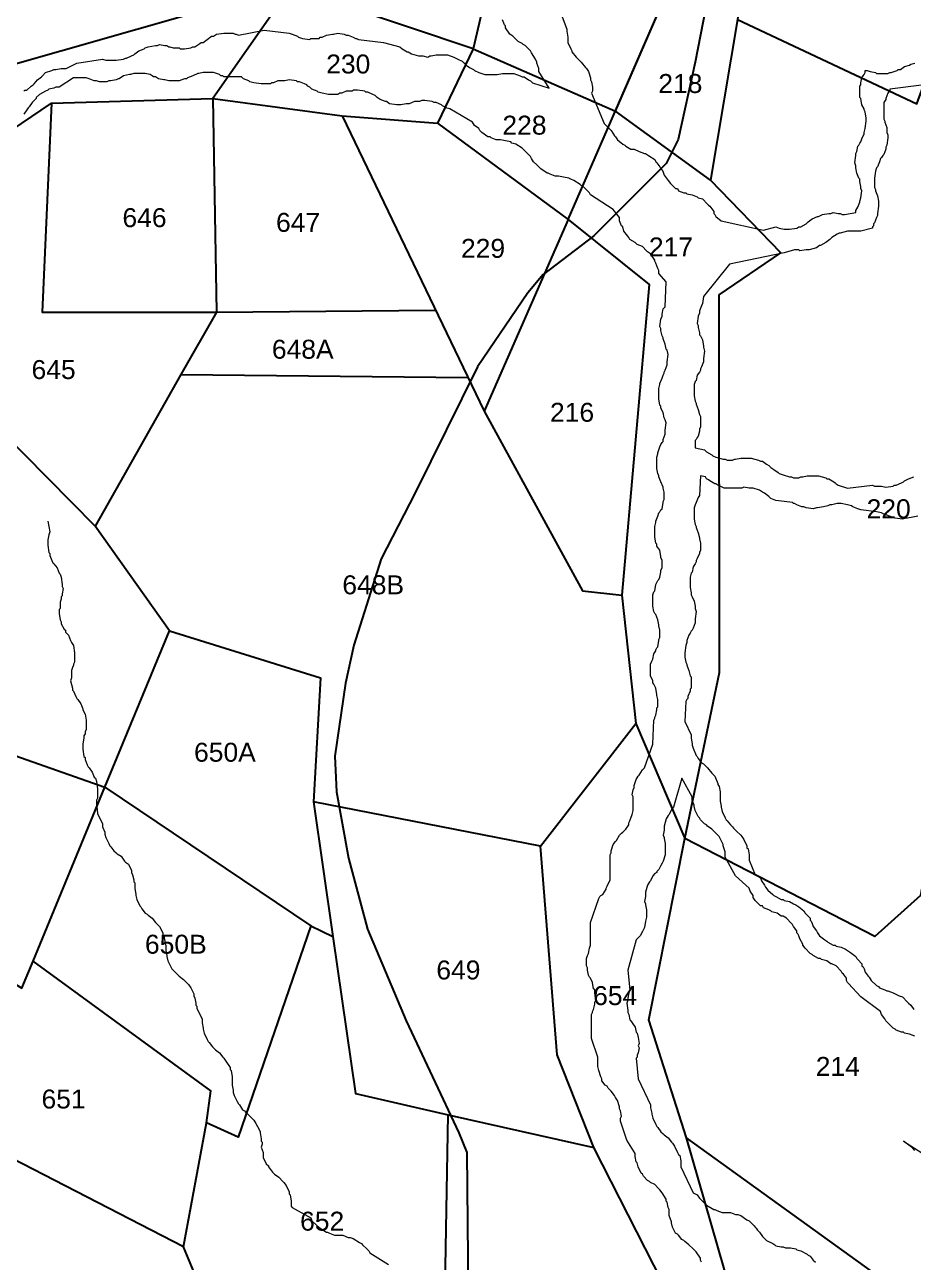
# Model space of a CAD drawing. Header units: inches. Extents: x -72 to 3350, y -615 to 1801.
# Drawn here: x 856.9 to 1019, y 553.7 to 779.5 of the extents above; entities that cross this region are included whole.
import ezdxf
from ezdxf.enums import TextEntityAlignment as Align

# ---------------------------------------------------------------- set-up
doc = ezdxf.new("R2010")
doc.units = ezdxf.units.IN
doc.header["$LTSCALE"] = 15
doc.header["$MEASUREMENT"] = 0
for name, color, linetype in [('PLOT', 255, 'Continuous'), ('PLOT NO', 7, 'Continuous'), ('ROAD', 50, 'Continuous'), ('STREAM', 130, 'Continuous')]:
    doc.layers.add(name, color=color, linetype=linetype)
doc.styles.get("Standard").update_dxf_attribs({"font": 'arial.ttf'})

msp = doc.modelspace()

# ---------------------------------------------------------------- linework, layer by layer
at = {"layer": 'PLOT', "color": 0}
for points in [[(976.48, 1018.28), (960.51, 921.27), (954.3, 841.83), (938.74, 775.13), (902.93, 787.17), (903.46, 783.54), (891.18, 766.06)], [(903.46, 783.54), (891.6, 782.69), (849.06, 770.58), (843.62, 767.12), (832.36, 769.72), (817.98, 781.66), (807.64, 797.29), (800.47, 801.71), (787.05, 814.64), (779.71, 827.35), (779.15, 860.08), (781.96, 860.97), (781.52, 897.21)], [(845.24, 754.05), (861.72, 765.2), (891.18, 766.06), (914.78, 762.88), (932.23, 761.56), (956.05, 743.94), (993.83, 830.78), (1040.07, 820.87), (1082.4, 810.36), (1142.01, 795.45), (1246.78, 768.11), (1285.12, 758.61), (1324.3, 749.06), (1369.12, 737.88), (1373.94, 746.43), (1432.48, 725.72)], [(964.68, 763.72), (993.83, 830.78), (986.99, 780.47), (982.03, 751.16)], [(986.99, 780.47), (1019.7, 765.07), (1040.07, 820.87)], [(938.74, 775.13), (932.23, 761.56)], [(938.74, 775.13), (964.68, 763.72)], [(891.18, 766.06), (891.84, 727.03), (885.33, 715.7), (869.73, 687.99)], [(861.72, 765.2), (860.05, 727.03), (891.84, 727.03), (931.76, 727.44)], [(1418.08, 528.69), (1399.36, 528.56), (1371.28, 530.64), (1330.27, 541.65), (1272.75, 552.75), (1227.58, 544.21), (1213.92, 535.8), (1205.67, 533.99), (1120.21, 520.26), (1071.43, 511.25), (1073.92, 517.51), (1043.82, 550.01), (989.09, 536.65), (977.63, 576.41), (970.8, 597.9), (977.38, 631.03), (983.71, 661.32), (983.62, 730.22), (994.89, 737.87), (982.03, 751.16), (964.68, 763.72)], [(914.78, 762.88), (940.74, 708.99), (958.66, 676.22), (965.83, 675.4)], [(1048.1, 755.7), (1036.36, 712.34), (1072.79, 710), (1063.58, 672.46), (1031.5, 677.86), (1026, 650.03), (1020.35, 620.58), (1012.05, 613.15), (977.38, 631.03)], [(956.05, 743.94), (940.74, 708.99)], [(956.05, 743.94), (970.84, 732.1), (965.83, 675.4), (968.39, 652.01)], [(786.82, 687.46), (797.06, 666.53), (814.06, 632.19), (838.7, 614.51), (856.3, 603.7), (858.4, 608.63), (871.46, 640.35), (883.26, 668.92), (869.73, 687.99), (839.5, 718.59)], [(885.33, 715.7), (937.76, 715.12)], [(883.26, 668.92), (910.82, 660.3), (909.57, 637.69), (913.08, 613.13), (917.25, 584.45), (934.15, 580.58), (960.76, 574.64)], [(797.06, 666.53), (871.46, 640.35)], [(989.09, 536.65), (973.3, 550.05), (960.76, 574.64), (954.03, 591.55), (951.01, 629.64), (968.39, 652.01), (977.38, 631.03)], [(871.46, 640.35), (909.06, 615.07), (913.08, 613.13)], [(951.01, 629.64), (909.57, 637.69)], [(909.06, 615.07), (895.81, 576.49), (890.01, 579.12), (890.85, 584.99), (858.4, 608.63)], [(885.85, 556.49), (850.5, 574.66), (831.79, 583.79)], [(973.3, 550.05), (954.42, 523.49), (933.42, 539), (934.15, 580.58)], [(887.66, 552.13), (885.85, 556.49), (890.01, 579.12)], [(1047.82, 513.8), (1035.31, 526.34), (1032.69, 525.19), (1021.68, 544.61), (977.63, 576.41)]]:
    msp.add_lwpolyline(points, dxfattribs=at)
at = {"layer": 'ROAD'}
msp.add_lwpolyline([(983.65, 795.19), (979.22, 772.69), (976.14, 758.55), (973.96, 754.19), (960.77, 741.01), (951.47, 733.95), (948.72, 730.56), (939.51, 717.08), (928.1, 694.1), (921.95, 682.02), (916.94, 666.27), (915.41, 659.33), (913.47, 646.04), (913.79, 639.5), (915.97, 627.43), (919.45, 614.49), (926.49, 597.76), (936.11, 577.33), (937.56, 573.71), (937.84, 541.63)], dxfattribs=at)
at = {"layer": 'STREAM', "color": 4, "lineweight": 0}
for points in [[(953.71, 784.39), (955.79, 778.72), (955.79, 778.34), (955.98, 777.21), (955.98, 777.02), (955.98, 776.26), (956.55, 775.13), (956.74, 774.75), (956.74, 774.56), (957.5, 773.61), (957.69, 773.42), (957.87, 773.23), (958.44, 772.67), (959.2, 771.72), (959.39, 771.53), (959.77, 770.97), (960.14, 769.83), (960.14, 769.45), (960.33, 769.07), (960.52, 768.13), (960.52, 767.75), (960.52, 767.37), (960.33, 766.99), (962.6, 761.51), (963.55, 760.56), (963.93, 760.19), (964.49, 759.24), (964.68, 759.05), (965.06, 758.48), (966.01, 757.73), (966.38, 757.54), (966.57, 757.35), (967.52, 756.78), (967.9, 756.78), (968.09, 756.78), (969.03, 756.4), (969.98, 756.03), (970.17, 756.03), (970.73, 755.65), (971.87, 754.89), (972.06, 754.51), (972.25, 754.32), (972.81, 753.57), (973, 753.19), (973.19, 753), (973.38, 752.62), (973.57, 752.05), (974.14, 751.3), (974.33, 751.11), (974.71, 750.54), (975.65, 749.6), (976.03, 749.6), (976.22, 749.22), (977.16, 748.84), (977.54, 748.84), (977.73, 748.65), (978.68, 748.46), (979.62, 748.08), (979.81, 747.89), (980.57, 747.71), (981.51, 746.76), (981.7, 746.57), (981.89, 746.38), (982.65, 745.44), (982.65, 745.06), (982.84, 744.87), (983.03, 744.49), (983.97, 743.73), (991.72, 742.03), (993.99, 742.6), (994.56, 742.41), (995.51, 742.22), (995.89, 742.22), (996.45, 742.22), (997.78, 742.41), (998.15, 742.6), (998.53, 742.6), (999.48, 743.17), (999.67, 743.36), (999.86, 743.54), (1000.61, 744.11), (1001.56, 744.49), (1001.75, 744.49), (1002.5, 744.87), (1003.64, 745.06), (1004.02, 745.06), (1004.4, 745.25), (1005.34, 745.06), (1005.72, 745.06), (1006.1, 744.87), (1006.48, 744.87), (1008.56, 745.25), (1008.56, 745.62), (1008.93, 746.19), (1009.31, 747.14), (1009.31, 747.33), (1009.5, 747.89), (1009.69, 749.22), (1009.5, 749.6), (1009.5, 749.97), (1009.31, 750.92), (1009.31, 751.3), (1009.12, 751.49), (1008.74, 752.43), (1008.56, 753.38), (1008.56, 753.76), (1008.37, 754.32), (1008.56, 755.65), (1008.56, 756.03), (1008.74, 756.4), (1008.93, 757.35), (1009.12, 757.54), (1009.31, 757.92), (1009.5, 758.11), (1009.69, 758.67), (1010.07, 759.62), (1010.07, 759.81), (1010.26, 760.56), (1010.45, 761.89), (1010.45, 762.27), (1010.45, 762.46), (1010.26, 763.59), (1010.07, 763.97), (1010.07, 764.16), (1009.69, 764.91), (1009.5, 766.05), (1009.31, 766.24), (1009.31, 766.99), (1009.31, 768.32), (1009.5, 768.51), (1009.5, 768.89), (1009.69, 769.83), (1009.88, 770.21), (1010.07, 770.4), (1010.26, 770.78), (1010.26, 771.15), (1010.64, 771.15), (1011.2, 770.97), (1012.15, 770.78), (1012.34, 770.59), (1013.09, 770.59), (1014.42, 770.59), (1014.8, 770.78), (1014.99, 770.78), (1016.12, 771.15), (1016.31, 771.34), (1016.69, 771.34), (1017.44, 771.91), (1018.39, 772.1), (1018.58, 772.29), (1019.33, 772.48)], [(856.7, 767.37), (856.89, 767.56), (857.27, 767.56), (858.03, 768.32), (858.4, 768.51), (858.59, 768.7), (859.16, 769.45), (859.92, 770.02), (860.11, 770.21), (860.67, 770.78), (861.81, 771.15), (862.19, 771.34), (862.56, 771.34), (863.51, 771.53), (863.89, 771.53), (864.08, 771.53), (864.45, 771.53), (866.35, 772.48), (871.07, 773.23), (871.64, 773.05), (872.59, 773.05), (872.78, 773.05), (873.53, 773.05), (874.86, 773.23), (875.23, 773.42), (875.42, 773.42), (876.37, 773.8), (876.75, 773.99), (876.94, 774.18), (877.69, 774.75), (878.64, 775.13), (878.83, 775.31), (879.39, 775.5), (880.72, 775.69), (881.1, 775.69), (881.47, 775.88), (882.42, 775.69), (882.8, 775.69), (883.18, 775.5), (883.37, 775.5), (883.93, 775.31), (885.07, 775.31), (885.26, 775.13), (886.01, 775.13), (887.15, 775.31), (887.53, 775.5), (887.9, 775.5), (888.85, 776.07), (889.04, 776.26), (889.42, 776.26), (890.17, 776.83), (890.93, 777.4), (891.31, 777.4), (891.88, 777.77), (893.2, 777.96), (893.58, 777.96), (893.77, 777.96), (894.9, 777.96), (895.28, 777.77), (895.47, 777.77), (895.85, 777.58), (900.57, 778.53), (905.11, 777.96), (905.68, 777.77), (906.63, 777.4), (906.82, 777.21), (907.57, 777.02), (908.9, 776.83), (909.08, 777.02), (909.46, 777.02), (910.6, 777.02), (910.79, 777.21), (911.16, 777.21), (911.92, 777.58), (913.06, 777.77), (913.24, 777.77), (914, 777.96), (915.14, 777.77), (915.51, 777.58), (915.89, 777.58), (916.84, 777.21), (917.22, 777.02), (917.41, 777.02), (917.78, 776.83), (922.32, 776.26), (925.35, 775.5), (925.73, 775.13), (926.67, 774.56), (926.86, 774.56), (927.43, 774.18), (928.75, 773.8), (929.13, 773.8), (929.51, 773.8), (930.45, 773.61), (930.83, 773.8), (931.02, 773.8), (931.97, 773.99), (933.1, 773.99), (933.29, 773.99), (934.05, 773.99), (935.18, 773.61), (935.56, 773.42), (935.94, 773.23), (936.69, 772.86), (937.07, 772.48), (937.26, 772.48), (937.45, 772.1), (938.02, 771.72), (938.77, 771.34), (938.96, 771.15), (939.72, 770.78), (940.85, 770.4), (941.23, 770.4), (941.61, 770.4), (942.56, 770.4), (942.93, 770.4), (943.12, 770.4), (944.07, 770.59), (945.2, 770.59), (945.39, 770.59), (946.15, 770.59), (947.28, 770.21), (947.66, 770.02), (948.04, 770.02), (948.8, 769.45), (949.18, 769.26), (949.36, 769.07), (949.55, 768.89), (952.58, 767.94), (950.69, 770.97), (950.69, 771.53), (950.31, 772.48), (950.31, 772.67), (950.12, 773.23), (949.36, 774.37), (949.18, 774.75), (948.99, 774.94), (948.23, 775.69), (947.85, 775.88), (947.66, 776.07), (946.91, 776.45), (946.15, 777.21), (945.96, 777.4), (945.39, 777.77), (944.64, 778.91), (944.64, 779.29), (944.45, 779.48), (944.07, 780.42)], [(980.38, 553.68), (980.19, 554.06), (980.19, 554.44), (979.43, 555.57), (979.05, 555.95), (978.87, 556.14), (978.11, 556.89), (977.35, 557.46), (977.16, 557.65), (976.79, 557.84), (976.22, 558.6), (976.03, 558.79), (975.65, 558.97), (975.08, 560.11), (974.89, 560.87), (974.89, 561.06), (974.52, 562.19), (974.52, 562.57), (974.52, 562.95), (974.52, 563.32), (974.33, 563.7), (974.14, 564.65), (973.95, 564.84), (973.95, 565.22), (973.19, 566.35), (972.81, 566.92), (972.62, 567.11), (971.87, 567.86), (971.11, 568.24), (970.92, 568.43), (970.54, 568.62), (969.79, 569.38), (969.6, 569.75), (969.41, 569.94), (968.84, 571.08), (968.65, 571.83), (968.46, 572.02), (968.28, 572.97), (968.28, 573.54), (966.76, 575.99), (965.63, 579.4), (965.63, 579.78), (965.63, 579.97), (965.82, 580.34), (965.63, 581.29), (965.44, 581.67), (965.44, 582.05), (965.06, 583.18), (964.68, 583.75), (964.49, 584.13), (963.93, 584.88), (963.36, 585.45), (963.17, 585.83), (962.79, 586.02), (962.22, 586.77), (962.22, 587.15), (962.03, 587.53), (961.66, 588.66), (961.47, 589.42), (961.47, 589.61), (961.47, 590.75), (961.47, 591.12), (960.33, 594.53), (960.33, 598.88), (960.52, 599.25), (960.52, 599.44), (960.71, 599.82), (960.9, 600.77), (960.9, 601.15), (961.09, 601.52), (960.9, 602.85), (960.9, 603.42), (960.71, 603.6), (960.52, 604.74), (960.14, 605.5), (959.95, 605.68), (959.77, 606.06), (959.58, 607.01), (959.58, 607.39), (959.39, 607.76), (959.39, 609.09), (959.58, 609.66), (959.77, 610.03), (959.95, 610.98), (960.14, 611.55), (960.14, 615.71), (961.66, 620.06), (961.85, 620.44), (962.03, 620.62), (962.41, 620.81), (962.98, 621.76), (962.98, 621.95), (963.17, 622.33), (963.74, 623.46), (963.74, 624.22), (963.74, 624.41), (963.74, 625.54), (963.74, 626.49), (963.74, 626.68), (963.74, 627.05), (963.74, 628), (963.93, 628.38), (963.93, 628.76), (964.3, 629.89), (964.68, 630.46), (964.87, 630.65), (965.44, 631.59), (965.82, 631.97), (966.01, 632.16), (966.2, 632.35), (966.57, 632.73), (967.14, 633.48), (967.14, 633.86), (967.33, 634.24), (967.71, 635.37), (967.9, 636.13), (967.9, 636.32), (967.9, 637.45), (967.9, 638.21), (967.9, 638.59), (967.71, 638.97), (967.9, 639.91), (968.09, 640.29), (968.09, 640.67), (968.46, 641.8), (968.84, 642.37), (969.03, 642.56), (969.6, 643.51), (969.98, 643.88), (971.49, 648.23), (971.68, 652.58), (971.87, 652.96), (971.87, 653.15), (972.06, 653.53), (972.25, 654.47), (972.25, 654.85), (972.44, 655.04), (972.44, 656.37), (972.25, 657.12), (972.25, 657.31), (972.06, 658.45), (971.68, 659.2), (971.49, 659.39), (971.49, 659.77), (971.11, 660.72), (971.11, 661.09), (971.11, 661.47), (971.11, 662.8), (971.3, 663.36), (971.49, 663.74), (971.68, 664.69), (972.06, 665.25), (972.06, 665.44), (972.25, 665.82), (972.44, 666.01), (972.62, 667.14), (972.62, 667.33), (972.81, 667.71), (972.81, 669.04), (972.62, 669.79), (972.62, 669.98), (972.44, 670.93), (972.06, 671.87), (971.87, 672.06), (971.68, 672.44), (971.49, 673.39), (971.49, 673.76), (971.49, 674.14), (971.49, 675.47), (971.68, 676.03), (971.87, 676.22), (972.06, 677.36), (972.25, 677.73), (972.44, 678.11), (972.62, 678.3), (972.81, 678.68), (973, 679.63), (973, 680), (973.19, 680.38), (973.19, 681.71), (973, 682.27), (973, 682.46), (972.81, 683.6), (972.25, 684.35), (972.25, 684.73), (972.06, 684.92), (971.87, 686.06), (971.87, 686.24), (971.87, 686.62), (971.87, 687.95), (972.06, 688.7), (972.06, 688.89), (972.44, 689.84), (972.62, 690.41), (972.81, 690.59), (973, 690.97), (973.19, 691.16), (973.38, 692.3), (973.38, 692.49), (973.57, 692.86), (973.57, 694.19), (973.38, 694.94), (973.38, 695.13), (973, 696.08), (972.62, 697.02), (972.62, 697.21), (972.44, 697.59), (972.25, 698.54), (972.25, 698.92), (972.25, 699.29), (972.25, 700.62), (972.44, 701.18), (972.44, 701.37), (972.81, 702.51), (973, 702.89), (973.19, 703.26), (973.38, 703.45), (973.38, 703.83), (973.76, 704.78), (973.76, 705.16), (973.76, 705.53), (973.95, 706.86), (973.76, 707.42), (973.57, 707.8), (973.38, 708.75), (973, 709.51), (973, 709.88), (972.81, 710.07), (972.62, 711.21), (972.62, 711.4), (972.62, 711.77), (972.62, 713.1), (972.81, 713.85), (972.81, 714.04), (973.19, 714.99), (973.38, 715.56), (973.57, 715.93), (973.57, 716.12), (973.76, 716.5), (974.14, 717.45), (974.14, 717.83), (974.14, 718.02), (974.33, 719.34), (974.14, 720.1), (973.95, 720.28), (973.76, 721.23), (973.38, 722.18), (973.38, 722.36), (973.19, 722.74), (973, 723.69), (973, 724.07), (972.81, 724.44), (973, 725.77), (973.19, 726.34), (973.19, 726.71), (973.38, 727.66), (973.76, 728.04), (973.95, 732.58), (972.62, 734.09), (972.62, 734.47), (972.62, 734.66), (972.44, 735.03), (972.06, 735.98), (971.87, 736.36), (971.87, 736.55), (971.11, 737.68), (970.54, 738.06), (970.36, 738.25), (969.6, 739.01), (968.65, 739.38), (968.46, 739.57), (968.28, 739.76), (967.33, 740.33), (967.14, 740.71), (966.95, 740.9), (966.2, 741.84), (966.01, 742.6), (965.82, 742.79), (965.44, 743.73), (965.44, 744.3), (964.3, 745.81), (960.14, 748.46), (959.95, 748.84), (959.77, 749.03), (959.58, 749.22), (958.82, 749.97), (958.44, 750.16), (958.25, 750.35), (957.12, 751.11), (956.55, 751.3), (956.17, 751.49), (955.23, 751.68), (954.28, 751.87), (954.09, 751.87), (953.71, 751.87), (952.77, 752.24), (952.39, 752.43), (952.2, 752.43), (951.07, 753.19), (950.5, 753.76), (950.31, 753.95), (949.74, 754.51), (949.36, 755.08), (949.18, 755.46), (948.99, 755.65), (948.8, 755.84), (948.04, 756.59), (947.85, 756.78), (947.66, 756.97), (946.53, 757.73), (945.77, 757.92), (945.58, 758.11), (944.64, 758.3), (943.69, 758.48), (943.31, 758.48), (942.93, 758.48), (941.99, 758.86), (941.8, 759.05), (941.42, 759.05), (940.29, 759.81), (939.91, 760.19), (939.72, 760.56), (938.96, 761.13), (938.59, 761.7), (934.43, 764.16), (933.67, 764.35), (933.48, 764.54), (933.1, 764.72), (932.91, 764.91), (931.97, 765.29), (931.59, 765.29), (931.21, 765.48), (929.89, 765.67), (929.32, 765.67), (928.94, 765.48), (928, 765.48), (927.05, 765.1), (926.86, 765.1), (926.48, 765.1), (925.54, 764.91), (925.16, 764.91), (924.78, 764.91), (923.46, 765.1), (922.89, 765.48), (922.7, 765.48), (921.75, 765.86), (921.19, 766.24), (921, 766.43), (920.81, 766.62), (920.43, 766.8), (919.49, 767.18), (919.11, 767.18), (918.92, 767.37), (917.59, 767.56), (916.84, 767.56), (916.65, 767.37), (915.51, 767.37), (914.76, 766.99), (914.38, 766.99), (914, 766.8), (913.06, 766.8), (912.68, 766.8), (912.3, 766.8), (911.16, 766.99), (910.41, 767.18), (910.22, 767.37), (909.27, 767.75), (908.9, 768.13), (908.52, 768.32), (908.33, 768.51), (907.95, 768.7), (907, 769.07), (906.63, 769.07), (906.44, 769.26), (905.11, 769.45), (904.36, 769.26), (904.17, 769.26), (903.03, 769.26), (902.28, 768.89), (901.9, 768.89), (901.71, 768.7), (900.57, 768.7), (900.2, 768.7), (900.01, 768.7), (898.68, 768.89), (897.93, 769.07), (897.74, 769.26), (896.79, 769.64), (896.41, 770.02), (895.47, 770.02), (893.2, 770.02), (893.01, 770.21), (892.63, 770.21), (892.44, 770.4), (891.31, 770.78), (891.12, 770.78), (890.74, 770.78), (889.42, 770.78), (888.66, 770.59), (888.47, 770.59), (887.53, 770.21), (886.58, 769.83), (886.39, 769.64), (886.01, 769.64), (885.07, 769.26), (884.69, 769.26), (884.5, 769.26), (883.18, 769.26), (882.42, 769.45), (882.23, 769.45), (881.29, 769.64), (880.72, 770.02), (880.34, 770.02), (880.15, 770.21), (879.77, 770.4), (878.83, 770.59), (878.45, 770.59), (878.07, 770.59), (876.75, 770.59), (876.18, 770.4), (875.99, 770.4), (874.86, 770.21), (874.1, 769.64), (873.91, 769.64), (873.53, 769.45), (872.59, 769.26), (872.21, 769.26), (871.83, 769.07), (870.51, 769.07), (869.94, 769.26), (869.56, 769.26), (868.62, 769.64), (868.05, 769.83), (865.78, 769.83), (863.13, 768.13), (862.94, 768.13), (862.56, 768.13), (862.19, 767.94), (861.24, 767.75), (861.05, 767.56), (860.67, 767.37), (859.54, 766.8), (858.97, 766.24), (858.97, 766.05), (858.21, 765.29), (857.65, 764.54), (857.46, 764.35), (857.27, 763.97), (856.7, 763.21)], [(1021.04, 768.51), (1014.8, 767.75), (1014.8, 767.56), (1014.42, 766.99), (1014.04, 766.05), (1014.04, 765.86), (1013.66, 765.29), (1013.66, 763.97), (1013.66, 763.59), (1013.66, 763.21), (1013.66, 762.27), (1013.85, 761.89), (1013.85, 761.7), (1014.23, 760.75), (1014.23, 759.81), (1014.42, 759.43), (1014.42, 758.86), (1014.23, 757.54), (1014.04, 757.16), (1014.04, 756.78), (1013.66, 755.84), (1013.47, 755.65), (1013.28, 755.27), (1013.09, 755.08), (1012.91, 754.51), (1012.53, 753.57), (1012.34, 753.38), (1012.15, 752.81), (1011.96, 751.49), (1011.96, 751.11), (1011.96, 750.73), (1011.96, 749.79), (1012.15, 749.41), (1012.15, 749.22), (1012.53, 748.27), (1012.72, 747.33), (1012.72, 746.95), (1012.72, 746.38), (1012.53, 745.06), (1012.53, 744.68), (1012.34, 744.3), (1011.96, 743.36), (1011.77, 743.17), (1011.77, 742.79), (1011.58, 742.6), (1011.58, 742.41), (1009.5, 741.84), (1008.93, 741.84), (1007.99, 741.84), (1007.8, 741.84), (1007.04, 741.84), (1005.72, 741.46), (1005.53, 741.46), (1005.15, 741.28), (1004.21, 740.71), (1004.02, 740.52), (1003.83, 740.33), (1003.07, 739.76), (1002.13, 739.2), (1001.94, 739.2), (1001.37, 738.82), (1000.05, 738.44), (999.86, 738.44), (999.48, 738.44), (998.34, 738.25), (998.15, 738.44), (997.78, 738.44), (997.4, 738.44), (995.51, 737.87), (985.48, 735.79), (980.76, 729.93), (980.57, 728.61), (980.38, 728.23), (980, 727.28), (980, 726.9), (979.81, 726.34), (979.62, 725.01), (979.81, 724.63), (979.81, 724.26), (980, 723.31), (980, 722.93), (980.19, 722.74), (980.57, 721.99), (980.76, 720.85), (980.76, 720.66), (980.95, 719.91), (980.76, 718.58), (980.76, 718.39), (980.76, 718.02), (980.38, 717.07), (980.19, 716.69), (980.19, 716.5), (980, 716.12), (979.62, 715.56), (979.43, 714.61), (979.24, 714.42), (979.05, 713.85), (979.05, 712.53), (979.05, 712.15), (979.05, 711.77), (979.24, 710.83), (979.43, 710.45), (979.43, 710.26), (979.81, 709.32), (980, 708.37), (980.19, 707.99), (980.19, 707.42), (980.19, 706.1), (980, 705.72), (980, 705.34), (979.81, 704.4), (979.62, 704.21), (979.43, 703.83), (979.24, 703.64), (979.24, 702.32), (980.95, 701.94), (981.32, 701.56), (982.27, 701), (982.46, 700.81), (983.03, 700.62), (984.35, 700.24), (984.73, 700.24), (985.11, 700.05), (986.05, 700.05), (986.43, 700.24), (986.62, 700.24), (987.56, 700.43), (988.51, 700.43), (988.89, 700.43), (989.46, 700.43), (990.78, 700.05), (991.16, 699.86), (991.54, 699.86), (992.29, 699.29), (992.67, 699.1), (992.86, 698.92), (993.05, 698.73), (993.62, 698.35), (994.37, 697.78), (994.56, 697.59), (995.32, 697.4), (996.45, 697.02), (996.83, 697.02), (997.21, 696.83), (998.15, 696.83), (998.53, 697.02), (998.91, 697.02), (999.67, 697.21), (1000.8, 697.21), (1000.99, 697.21), (1001.75, 697.21), (1003.07, 696.83), (1003.26, 696.65), (1003.64, 696.65), (1004.58, 696.08), (1004.77, 695.89), (1004.96, 695.7), (1005.34, 695.51), (1007.04, 694.94), (1011.58, 695.51), (1011.96, 695.32), (1013.09, 695.32), (1013.28, 695.32), (1014.04, 695.13), (1015.36, 695.32), (1015.55, 695.51), (1015.93, 695.51), (1016.88, 695.89), (1017.25, 696.08), (1017.44, 696.27), (1018.2, 696.65), (1019.15, 697.02)], [(1019.9, 689.84), (1018.96, 689.65), (1018.01, 689.46), (1017.82, 689.46), (1017.07, 689.27), (1015.74, 689.46), (1015.36, 689.65), (1015.17, 689.65), (1014.23, 690.03), (1013.85, 690.22), (1013.66, 690.22), (1013.28, 690.41), (1012.34, 690.59), (1009.5, 690.97), (1008.93, 691.16), (1007.99, 691.54), (1007.8, 691.73), (1007.04, 691.92), (1005.91, 692.11), (1005.53, 692.11), (1005.15, 692.11), (1004.21, 691.92), (1003.83, 691.92), (1003.45, 691.73), (1002.69, 691.54), (1001.56, 691.35), (1001.37, 691.35), (1000.8, 691.16), (999.48, 691.35), (999.1, 691.54), (998.72, 691.54), (997.78, 691.92), (997.4, 692.11), (997.21, 692.11), (997.02, 692.3), (993.99, 692.67), (993.05, 693.05), (992.67, 693.43), (991.91, 694), (991.54, 694.19), (990.97, 694.57), (989.83, 694.94), (989.46, 694.94), (989.08, 694.94), (988.13, 695.13), (987.75, 694.94), (987.56, 694.94), (986.62, 694.94), (985.48, 694.94), (985.3, 694.94), (984.54, 694.94), (983.4, 695.51), (983.03, 695.7), (982.84, 695.7), (981.89, 696.27), (981.7, 696.46), (981.32, 696.65), (981.13, 697.02), (980.19, 697.21), (980, 693.62), (979.81, 693.24), (979.43, 692.3), (979.24, 691.92), (979.05, 691.35), (979.05, 690.03), (979.05, 689.65), (979.05, 689.27), (979.24, 688.32), (979.43, 687.95), (979.43, 687.76), (979.81, 686.81), (980, 685.87), (980, 685.68), (980.19, 684.92), (980.19, 683.6), (980, 683.22), (980, 683.03), (979.62, 682.08), (979.43, 681.71), (979.43, 681.52), (979.24, 681.14), (978.87, 680.57), (978.68, 679.63), (978.49, 679.44), (978.3, 678.68), (978.3, 677.36), (978.3, 677.17), (978.3, 676.79), (978.49, 675.84), (978.49, 675.47), (978.68, 675.09), (979.05, 674.33), (979.24, 673.39), (979.24, 673.01), (979.43, 672.44), (979.24, 671.12), (979.24, 670.74), (979.24, 670.36), (978.87, 669.41), (978.68, 669.04), (978.49, 668.85), (978.3, 668.47), (978.11, 668.09), (977.73, 667.14), (977.73, 666.77), (977.54, 666.2), (977.35, 664.88), (977.35, 664.5), (977.35, 664.12), (977.54, 663.17), (977.73, 662.8), (977.73, 662.61), (978.11, 661.66), (978.3, 660.72), (978.49, 660.53), (978.49, 659.77), (978.49, 658.45), (978.3, 658.26), (978.3, 657.88), (977.92, 656.93), (977.92, 656.55), (977.73, 656.37), (977.54, 655.99), (977.35, 652.39), (978.49, 649.94), (978.49, 649.37), (978.68, 648.23), (978.68, 648.04), (978.87, 647.48), (979.43, 646.15), (979.62, 645.96), (979.81, 645.59), (980.38, 644.83), (980.76, 644.64), (980.95, 644.45), (981.51, 643.88), (982.27, 642.94), (982.46, 642.75), (982.84, 642.37), (983.4, 641.05), (983.4, 640.86), (983.59, 640.48), (983.78, 639.54), (983.78, 639.16), (983.78, 638.78), (983.78, 638.4), (983.78, 637.83), (983.97, 636.89), (983.97, 636.7), (984.16, 635.94), (984.73, 634.81), (984.92, 634.43), (985.11, 634.24), (985.67, 633.48), (986.05, 633.11), (986.24, 632.92), (986.81, 632.35), (987.56, 631.59), (987.75, 631.4), (988.13, 630.84), (988.7, 629.7), (988.7, 629.32), (988.89, 629.13), (989.08, 628), (989.08, 627.62), (989.08, 627.43), (989.08, 627.05), (990.21, 624.41), (991.16, 623.84), (991.35, 623.27), (991.91, 622.52), (992.1, 622.14), (992.48, 621.57), (993.43, 620.81), (993.62, 620.62), (993.99, 620.44), (994.94, 619.87), (995.32, 619.87), (995.51, 619.68), (996.45, 619.49), (997.21, 619.11), (997.59, 618.92), (998.15, 618.54), (999.1, 617.79), (999.29, 617.41), (999.48, 617.22), (1000.23, 616.46), (1000.23, 616.09), (1000.42, 615.9), (1000.61, 615.52), (1000.8, 614.95), (1001.37, 614.19), (1001.56, 613.82), (1001.94, 613.25), (1002.88, 612.49), (1003.26, 612.3), (1003.45, 612.11), (1004.4, 611.55), (1004.77, 611.55), (1004.96, 611.36), (1005.91, 611.17), (1006.66, 610.79), (1007.04, 610.6), (1007.61, 610.22), (1008.56, 609.47), (1008.74, 609.09), (1008.93, 608.9), (1009.69, 608.14), (1009.69, 607.76), (1009.88, 607.58), (1010.07, 607.2), (1010.26, 606.63), (1010.82, 605.87), (1011.01, 605.68), (1011.39, 605.12), (1012.34, 604.17), (1012.72, 603.98), (1012.91, 603.79), (1013.85, 603.42), (1014.23, 603.23), (1014.42, 603.23), (1015.36, 602.85), (1016.12, 602.47), (1016.5, 602.28), (1017.07, 602.09), (1018.01, 601.15), (1018.2, 600.96), (1018.58, 600.58), (1019.15, 599.82)], [(861.05, 688.89), (861.43, 687), (861.24, 686.43), (861.05, 685.49), (861.05, 685.3), (861.05, 684.54), (861.24, 683.22), (861.43, 683.03), (861.43, 682.65), (861.81, 681.71), (862, 681.33), (862.19, 681.14), (862.75, 680.38), (863.13, 679.44), (863.32, 679.25), (863.51, 678.68), (863.7, 677.36), (863.7, 676.98), (863.89, 676.6), (863.7, 675.65), (863.7, 675.28), (863.51, 675.09), (863.51, 674.71), (863.32, 674.14), (863.32, 673.01), (863.13, 672.82), (863.13, 672.06), (863.32, 670.93), (863.51, 670.55), (863.51, 670.17), (864.08, 669.23), (864.27, 669.04), (864.27, 668.66), (864.83, 668.09), (865.21, 667.14), (865.4, 666.77), (865.78, 666.2), (865.97, 664.88), (865.97, 664.5), (865.97, 664.31), (865.97, 663.17), (865.78, 662.8), (865.78, 662.61), (865.59, 662.23), (865.4, 661.66), (865.4, 660.72), (865.4, 660.34), (865.21, 659.77), (865.59, 658.45), (865.59, 658.07), (865.78, 657.88), (866.16, 656.93), (866.35, 656.55), (866.54, 656.37), (867.1, 655.61), (867.48, 654.66), (867.48, 654.47), (867.86, 653.72), (868.05, 652.58), (868.05, 652.21), (868.05, 651.83), (868.05, 650.88), (867.86, 650.5), (867.86, 650.13), (867.67, 649.75), (867.67, 649.37), (867.48, 648.23), (867.48, 648.04), (867.48, 647.29), (867.67, 645.96), (867.86, 645.78), (867.86, 645.4), (868.24, 644.45), (868.43, 644.07), (868.62, 643.88), (869.18, 643.13), (869.56, 642.18), (869.75, 641.99), (869.94, 641.43), (870.13, 640.1), (870.13, 639.72), (870.13, 639.35), (870.13, 638.4), (869.94, 638.02), (869.94, 637.83), (869.94, 637.45), (870.13, 635.56), (871.07, 633.67), (871.07, 633.11), (871.45, 632.16), (871.45, 631.78), (871.64, 631.21), (872.21, 630.08), (872.4, 629.7), (872.59, 629.51), (873.15, 628.76), (873.53, 628.38), (873.72, 628.19), (874.48, 627.81), (875.05, 626.86), (875.23, 626.68), (875.8, 626.3), (876.37, 625.16), (876.37, 624.78), (876.56, 624.41), (876.75, 623.46), (876.75, 623.08), (876.94, 622.89), (876.94, 622.52), (876.94, 621.95), (877.13, 620.81), (877.13, 620.62), (877.31, 619.87), (877.88, 618.73), (878.07, 618.54), (878.26, 618.17), (878.83, 617.41), (879.21, 617.22), (879.39, 617.03), (880.15, 616.46), (880.72, 615.71), (880.91, 615.52), (881.47, 614.95), (882.04, 613.82), (882.04, 613.44), (882.23, 613.25), (882.42, 612.3), (882.42, 611.93), (882.61, 611.55), (882.61, 611.17), (882.61, 610.6), (882.8, 609.66), (882.8, 609.47), (882.99, 608.71), (883.55, 607.58), (883.74, 607.2), (883.93, 607.01), (884.69, 606.25), (884.88, 606.06), (885.07, 605.87), (885.82, 605.31), (886.58, 604.55), (886.77, 604.36), (887.15, 603.79), (887.72, 602.66), (887.72, 602.28), (887.9, 601.9), (888.09, 600.96), (888.09, 600.58), (888.28, 600.39), (888.28, 600.01), (889.23, 598.12), (889.23, 597.93), (889.23, 597.36), (889.42, 596.42), (889.42, 596.23), (889.61, 595.47), (890.17, 594.34), (890.36, 593.96), (890.55, 593.77), (891.12, 593.01), (891.5, 592.64), (891.69, 592.45), (892.44, 591.88), (893.01, 591.12), (893.2, 590.93), (893.58, 590.37), (894.33, 589.23), (894.33, 588.85), (894.52, 588.66), (894.71, 587.53), (894.71, 587.15), (894.71, 586.96), (894.71, 586.58), (894.71, 586.02), (894.9, 585.07), (894.9, 584.69), (895.09, 584.13), (895.66, 582.99), (895.85, 582.61), (896.04, 582.42), (896.6, 581.48), (896.98, 581.29), (897.17, 581.1), (897.74, 580.53), (898.49, 579.78), (898.68, 579.59), (899.06, 579.02), (899.63, 577.89), (899.82, 577.51), (899.82, 577.32), (900.01, 576.18), (900.01, 575.81), (900.2, 575.62), (900.2, 575.24), (900.01, 574.67), (900.39, 573.73), (900.39, 573.35), (900.39, 572.78), (900.95, 571.65), (901.33, 571.27), (901.33, 571.08), (902.09, 570.13), (902.28, 569.94), (902.47, 569.75), (903.22, 569.19), (903.98, 568.43), (904.17, 568.24), (904.55, 567.67), (905.11, 566.54), (905.11, 566.16), (905.3, 565.97), (905.49, 564.84), (905.49, 564.46), (905.49, 564.27), (905.49, 563.89), (905.68, 563.7), (909.08, 561.81), (909.27, 561.24), (910.03, 560.49), (910.22, 560.3), (910.79, 559.92), (911.92, 559.16), (912.11, 559.16), (912.49, 558.97), (913.43, 558.6), (913.81, 558.6), (914, 558.6), (914.95, 558.6), (915.89, 558.22), (916.27, 558.22), (916.84, 558.03), (917.97, 557.27), (918.35, 557.08), (918.54, 556.89), (919.3, 556.14), (919.49, 555.95), (919.67, 555.76), (919.86, 555.38), (923.27, 553.3)], [(1019.33, 594.91), (1018.39, 595.28), (1017.44, 595.47), (1017.25, 595.66), (1016.88, 595.66), (1015.93, 596.04), (1015.74, 596.23), (1015.36, 596.42), (1014.42, 597.36), (1014.04, 597.74), (1013.85, 598.12), (1013.28, 598.88), (1013.09, 599.44), (1009.5, 602.09), (1007.23, 604.55), (1007.04, 604.74), (1006.85, 605.12), (1006.85, 605.5), (1006.29, 606.25), (1006.1, 606.44), (1005.91, 606.82), (1004.96, 607.76), (1004.21, 608.14), (1004.02, 608.14), (1003.26, 608.71), (1002.31, 608.9), (1002.13, 609.09), (1001.75, 609.09), (1000.8, 609.66), (1000.61, 609.85), (1000.23, 610.03), (999.29, 610.98), (998.91, 611.55), (998.91, 611.74), (998.34, 612.68), (998.15, 613.25), (997.97, 613.63), (997.78, 613.82), (997.78, 614.19), (997.21, 614.95), (997.02, 615.33), (996.83, 615.52), (995.89, 616.46), (995.32, 616.84), (994.94, 616.84), (994.18, 617.41), (993.24, 617.6), (993.05, 617.79), (992.67, 617.98), (991.72, 618.35), (991.54, 618.73), (991.16, 618.73), (990.21, 619.68), (989.83, 620.25), (989.83, 620.62), (989.27, 621.38), (989.08, 621.95), (986.62, 624.22), (984.73, 627.62), (984.73, 628), (984.73, 628.19), (984.73, 628.57), (984.35, 629.7), (984.35, 629.89), (984.16, 630.27), (983.59, 631.4), (983.03, 631.97), (982.84, 632.16), (982.27, 632.73), (981.51, 633.29), (981.32, 633.48), (980.95, 633.67), (980.19, 634.43), (980, 634.81), (979.81, 635), (979.24, 636.13), (979.05, 636.89), (979.05, 637.08), (978.68, 638.02), (978.68, 638.59), (976.79, 641.99), (975.27, 636.7), (974.89, 636.32), (974.52, 635.37), (974.33, 635.19), (973.95, 634.62), (973.57, 633.29), (973.57, 632.92), (973.57, 632.54), (973.38, 631.59), (973.57, 631.21), (973.57, 631.03), (973.76, 630.08), (973.76, 628.94), (973.76, 628.76), (973.76, 628), (973.38, 626.86), (973.19, 626.49), (973, 626.11), (972.62, 625.35), (972.25, 624.97), (972.25, 624.78), (971.87, 624.6), (971.49, 624.22), (971.11, 623.27), (970.92, 623.08), (970.54, 622.52), (970.17, 621.19), (970.17, 620.81), (970.17, 620.44), (969.98, 619.49), (970.17, 619.11), (970.17, 618.92), (970.36, 617.98), (970.36, 616.84), (970.36, 616.65), (970.17, 615.9), (969.98, 614.76), (969.79, 614.38), (969.6, 614.01), (969.22, 613.25), (968.84, 612.87), (968.65, 612.68), (968.46, 612.49), (966.95, 607.01), (967.33, 603.42), (967.14, 602.85), (966.95, 601.9), (966.95, 601.52), (966.76, 600.96), (966.95, 599.63), (966.95, 599.25), (967.14, 598.88), (967.33, 597.93), (967.52, 597.74), (967.71, 597.36), (968.28, 596.61), (968.46, 595.66), (968.65, 595.47), (968.84, 594.72), (969.03, 593.58), (968.84, 593.2), (969.03, 592.83), (968.84, 591.88), (968.65, 591.5), (968.65, 591.12), (968.46, 590.93), (968.84, 587.15), (971.11, 582.42), (971.11, 581.86), (971.3, 580.91), (971.3, 580.72), (971.49, 579.97), (972.06, 578.83), (972.25, 578.45), (972.44, 578.26), (973, 577.51), (973.38, 577.13), (973.57, 576.94), (974.33, 576.37), (974.89, 575.62), (975.08, 575.43), (975.46, 574.86), (976.03, 573.73), (976.22, 573.35), (976.41, 573.16), (976.6, 572.21), (976.6, 571.83), (976.6, 571.46), (976.6, 571.08), (978.87, 566.35), (979.62, 565.97), (980, 565.4), (980.76, 564.65), (980.95, 564.46), (981.32, 564.08), (982.65, 563.32), (982.84, 563.32), (983.22, 563.14), (984.16, 562.76), (984.54, 562.76), (984.73, 562.76), (985.67, 562.76), (986.62, 562.38), (987, 562.38), (987.56, 562.19), (988.7, 561.43), (989.08, 561.24), (989.27, 561.06), (990.02, 560.3), (990.21, 560.11), (990.4, 559.92), (990.59, 559.54), (990.97, 559.16), (991.54, 558.41), (991.72, 558.22), (992.29, 557.65), (993.43, 557.08), (993.81, 556.89), (993.99, 556.71), (994.94, 556.52), (995.32, 556.52), (995.7, 556.33), (996.64, 556.33), (997.59, 556.14), (997.78, 555.95), (998.53, 555.76), (999.67, 555.19), (999.86, 555), (1000.23, 554.81), (1000.8, 554.06), (1001.18, 553.68)], [(1019.33, 574.1), (1018.96, 574.48), (1017.25, 575.81), (1021.98, 572.78)]]:
    msp.add_lwpolyline(points, dxfattribs=at)

# ---------------------------------------------------------------- texts
at = {"layer": 'PLOT NO'}
for s, p in [('230', (915.91, 772.34)), ('218', (976.53, 768.78)), ('228', (948.08, 761.18)), ('646', (878.72, 744.3)), ('647', (906.76, 743.44)), ('217', (974.82, 738.96)), ('229', (940.52, 738.7)), ('648A', (907.61, 720.29)), ('645', (862.13, 716.58)), ('216', (956.77, 708.78)), ('220', (1014.56, 691.18)), ('648B', (920.47, 677.3)), ('650A', (893.4, 646.75)), ('650B', (884.44, 611.72)), ('649', (936.02, 607.02)), ('654', (964.64, 602.34)), ('214', (1005.28, 589.42)), ('651', (863.95, 583.47)), ('652', (911.15, 561.18))]:
    msp.add_text(s, height=3.456, dxfattribs=at).set_placement(p, align=Align.MIDDLE_CENTER)

doc.saveas('drawing.dxf')
